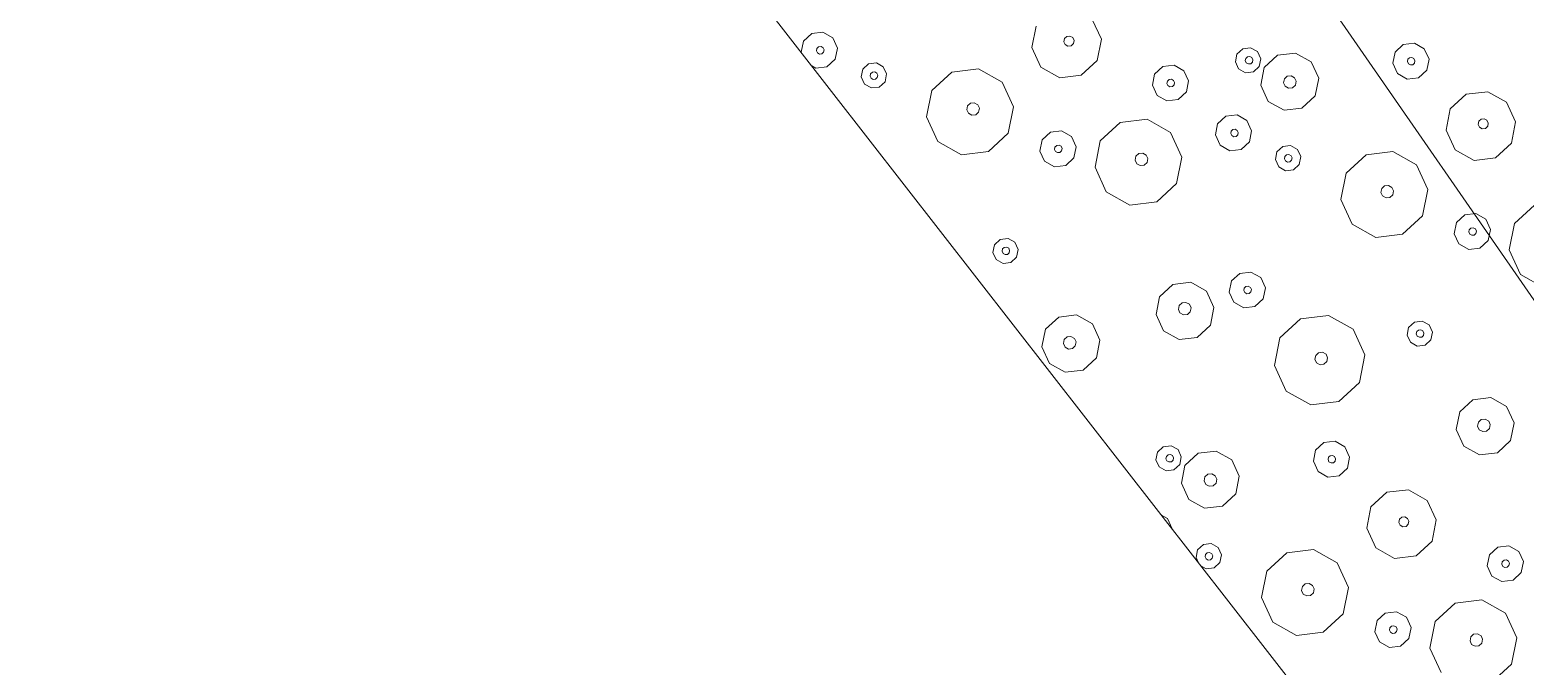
# Model space of a CAD drawing. Header units: metres. Extents: x -2858 to 512, y -1995 to 1252.
# Drawn here: x -563.33 to -556.77, y 399.48 to 402.27 of the extents above; entities that cross this region are included whole.
import ezdxf
from ezdxf.lldxf.tags import DXFTag

# ---------------------------------------------------------------- set-up
doc = ezdxf.new("R2010")
doc.units = ezdxf.units.M
doc.layers.add('Calque commun', color=7, linetype='Continuous')
doc.layers.add('Calque11', color=7, linetype='Continuous')
tags = doc.linetypes.add('HIDDENX2', pattern=[0.75, 0.5, -0.25]).pattern_tags.tags
tags[6:7] = [DXFTag(74, 4), DXFTag(75, 0), DXFTag(340, '0'), DXFTag(46, 1.0), DXFTag(50, 0.0), DXFTag(44, 0.0), DXFTag(45, 0.0)]
tags[4:5] = [DXFTag(74, 4), DXFTag(75, 0), DXFTag(340, '0'), DXFTag(46, 1.0), DXFTag(50, 0.0), DXFTag(44, 0.0), DXFTag(45, 0.0)]

# ---------------------------------------------------------------- blocks, each defined once
blk = doc.blocks.new('geometrebondepartleger')
at = {"layer": 'Calque11', "color": 7, "linetype": 'Continuous', "lineweight": 9}
blk.add_line((150.3457, 147.4392, 79), (130.1803, 35.9078, 79), dxfattribs=at)
blk = doc.blocks.new('pattern')
at = {"layer": 'Calque commun', "color": 54, "linetype": 'Continuous', "lineweight": 9}
for p, q in [((68.1562, 75.0308), (68.2584, 75.0912)), ((68.2584, 75.0912), (68.3765, 75.0799)), ((68.109, 74.922), (68.1562, 75.0308)), ((68.1348, 74.8061), (68.109, 74.922)), ((68.2543, 74.9078), (68.2612, 74.9236)), ((68.258, 74.8909), (68.2543, 74.9078)), ((68.271, 74.8794), (68.258, 74.8909)), ((68.2612, 74.9236), (68.2761, 74.9324)), ((68.2882, 74.8778), (68.271, 74.8794)), ((68.2761, 74.9324), (68.2933, 74.9308)), ((68.3031, 74.8866), (68.2882, 74.8778)), ((68.2933, 74.9308), (68.3063, 74.9193)), ((68.31, 74.9024), (68.3031, 74.8866)), ((68.3063, 74.9193), (68.31, 74.9024)), ((68.4913, 74.8855), (68.4441, 74.7767)), ((67.8681, 74.7844), (67.8877, 74.8298)), ((67.8877, 74.8298), (67.9303, 74.8549)), ((67.9303, 74.8549), (67.9795, 74.8502)), ((67.9795, 74.8502), (68.0166, 74.8175)), ((68.0166, 74.8175), (68.0274, 74.7692)), ((67.8788, 74.7362), (67.8681, 74.7844)), ((67.9303, 74.7793), (67.9344, 74.7888)), ((67.9325, 74.7692), (67.9303, 74.7793)), ((67.9403, 74.7623), (67.9325, 74.7692)), ((67.9344, 74.7888), (67.9433, 74.7941)), ((67.9506, 74.7613), (67.9403, 74.7623)), ((67.9433, 74.7941), (67.9537, 74.7931)), ((67.9596, 74.7666), (67.9506, 74.7613)), ((67.9537, 74.7931), (67.9615, 74.7862)), ((67.9637, 74.7761), (67.9596, 74.7666)), ((67.9615, 74.7862), (67.9637, 74.7761)), ((68.0274, 74.7692), (68.0077, 74.7239)), ((68.2237, 74.7276), (68.1348, 74.8061)), ((68.4441, 74.7767), (68.3419, 74.7163)), ((67.9159, 74.7034), (67.8788, 74.7362)), ((67.9651, 74.6987), (67.9159, 74.7034)), ((68.0077, 74.7239), (67.9651, 74.6987)), ((68.3419, 74.7163), (68.2237, 74.7276)), ((68.4321, 74.6548), (68.4746, 74.6799)), ((68.4746, 74.6799), (68.5239, 74.6753)), ((68.5239, 74.6753), (68.5609, 74.6425)), ((68.4124, 74.6095), (68.4321, 74.6548)), ((68.4231, 74.5612), (68.4124, 74.6095)), ((68.4746, 74.6043), (68.4787, 74.6138)), ((68.4787, 74.6138), (68.4877, 74.6191)), ((68.4877, 74.6191), (68.498, 74.6181)), ((68.498, 74.6181), (68.5058, 74.6113)), ((68.5058, 74.6113), (68.508, 74.6011)), ((68.5609, 74.6425), (68.5717, 74.5943)), ((68.4602, 74.5285), (68.4231, 74.5612)), ((68.4768, 74.5942), (68.4746, 74.6043)), ((68.4846, 74.5873), (68.4768, 74.5942)), ((68.495, 74.5863), (68.4846, 74.5873)), ((68.5039, 74.5916), (68.495, 74.5863)), ((68.508, 74.6011), (68.5039, 74.5916)), ((68.552, 74.5489), (68.5094, 74.5238)), ((68.5717, 74.5943), (68.552, 74.5489)), ((68.5094, 74.5238), (68.4602, 74.5285)), ((67.4615, 74.3932), (67.5296, 74.4334)), ((67.5296, 74.4334), (67.6084, 74.4259)), ((67.6084, 74.4259), (67.6677, 74.3736)), ((67.9694, 74.3357), (68.0071, 74.4228)), ((68.0071, 74.4228), (68.0889, 74.4711)), ((68.0889, 74.4711), (68.1834, 74.4621)), ((68.1834, 74.4621), (68.2545, 74.3993)), ((67.43, 74.3206), (67.4615, 74.3932)), ((67.6677, 74.3736), (67.6849, 74.2963)), ((68.2545, 74.3993), (68.2752, 74.3066)), ((68.4847, 74.3329), (68.5868, 74.3932)), ((68.5868, 74.3932), (68.705, 74.382)), ((68.705, 74.382), (68.7939, 74.3034)), ((67.4472, 74.2434), (67.43, 74.3206)), ((67.5304, 74.3048), (67.5373, 74.3206)), ((67.5342, 74.2879), (67.5304, 74.3048)), ((67.5472, 74.2764), (67.5342, 74.2879)), ((67.5373, 74.3206), (67.5522, 74.3294)), ((67.5522, 74.3294), (67.5695, 74.3278)), ((67.5793, 74.2836), (67.5644, 74.2748)), ((67.5695, 74.3278), (67.5824, 74.3163)), ((67.5862, 74.2995), (67.5793, 74.2836)), ((67.5824, 74.3163), (67.5862, 74.2995)), ((67.6849, 74.2963), (67.6534, 74.2238)), ((67.99, 74.2431), (67.9694, 74.3357)), ((68.0856, 74.3244), (68.0911, 74.3371)), ((68.0886, 74.3108), (68.0856, 74.3244)), ((68.099, 74.3017), (68.0886, 74.3108)), ((68.0911, 74.3371), (68.103, 74.3441)), ((68.1128, 74.3004), (68.099, 74.3017)), ((68.103, 74.3441), (68.1168, 74.3428)), ((68.1247, 74.3074), (68.1128, 74.3004)), ((68.1168, 74.3428), (68.1272, 74.3336)), ((68.1302, 74.3201), (68.1247, 74.3074)), ((68.1272, 74.3336), (68.1302, 74.3201)), ((68.2752, 74.3066), (68.2374, 74.2195)), ((68.4375, 74.224), (68.4847, 74.3329)), ((68.7939, 74.3034), (68.8197, 74.1876)), ((67.5065, 74.191), (67.4472, 74.2434)), ((67.5644, 74.2748), (67.5472, 74.2764)), ((67.6534, 74.2238), (67.5853, 74.1835)), ((68.0612, 74.1802), (67.99, 74.2431)), ((68.2374, 74.2195), (68.1557, 74.1712)), ((68.4632, 74.1082), (68.4375, 74.224)), ((68.5827, 74.2098), (68.5896, 74.2257)), ((68.5896, 74.2257), (68.6045, 74.2345)), ((68.6045, 74.2345), (68.6217, 74.2328)), ((68.6217, 74.2328), (68.6347, 74.2214)), ((68.6347, 74.2214), (68.6385, 74.2045)), ((67.5853, 74.1835), (67.5065, 74.191)), ((68.1557, 74.1712), (68.0612, 74.1802)), ((68.5865, 74.1929), (68.5827, 74.2098)), ((68.5995, 74.1815), (68.5865, 74.1929)), ((68.6167, 74.1798), (68.5995, 74.1815)), ((68.6316, 74.1886), (68.6167, 74.1798)), ((68.6385, 74.2045), (68.6316, 74.1886)), ((68.8197, 74.1876), (68.7725, 74.0787)), ((66.9323, 74.0962), (66.9581, 73.9803)), ((68.5522, 74.0297), (68.4632, 74.1082)), ((68.6703, 74.0184), (68.5522, 74.0297)), ((68.7725, 74.0787), (68.6703, 74.0184)), ((66.9581, 73.9803), (66.9109, 73.8715)), ((68.0353, 73.9102), (68.055, 73.9555)), ((68.055, 73.9555), (68.0976, 73.9807)), ((68.0976, 73.9807), (68.1468, 73.976)), ((68.1468, 73.976), (68.1839, 73.9432)), ((68.0461, 73.8619), (68.0353, 73.9102)), ((68.0975, 73.905), (68.1017, 73.9146)), ((68.0998, 73.8949), (68.0975, 73.905)), ((68.1076, 73.888), (68.0998, 73.8949)), ((68.1017, 73.9146), (68.1106, 73.9198)), ((68.1179, 73.887), (68.1076, 73.888)), ((68.1106, 73.9198), (68.1209, 73.9189)), ((68.1268, 73.8923), (68.1179, 73.887)), ((68.1209, 73.9189), (68.1287, 73.912)), ((68.131, 73.9018), (68.1268, 73.8923)), ((68.1287, 73.912), (68.131, 73.9018)), ((68.1946, 73.895), (68.1749, 73.8496)), ((68.1839, 73.9432), (68.1946, 73.895)), ((66.8087, 73.8111), (66.6906, 73.8224)), ((66.9109, 73.8715), (66.8087, 73.8111)), ((67.3905, 73.8289), (67.4043, 73.8607)), ((67.398, 73.7951), (67.3905, 73.8289)), ((67.4043, 73.8607), (67.4341, 73.8783)), ((67.4283, 73.8261), (67.4324, 73.8356)), ((67.4305, 73.8159), (67.4283, 73.8261)), ((67.4324, 73.8356), (67.4413, 73.8409)), ((67.4341, 73.8783), (67.4685, 73.875)), ((67.4413, 73.8409), (67.4517, 73.8399)), ((67.4517, 73.8399), (67.4595, 73.833)), ((67.4617, 73.8229), (67.4576, 73.8134)), ((67.4595, 73.833), (67.4617, 73.8229)), ((67.4685, 73.875), (67.4945, 73.8521)), ((67.4945, 73.8521), (67.502, 73.8183)), ((68.0832, 73.8292), (68.0461, 73.8619)), ((68.1324, 73.8245), (68.0832, 73.8292)), ((68.1749, 73.8496), (68.1324, 73.8245)), ((68.7493, 73.8219), (68.7791, 73.8395)), ((68.7791, 73.8395), (68.8136, 73.8363)), ((68.8136, 73.8363), (68.8395, 73.8134)), ((66.8989, 73.7496), (66.9415, 73.7747)), ((66.9415, 73.7747), (66.9907, 73.7701)), ((66.9907, 73.7701), (67.0277, 73.7373)), ((67.424, 73.7722), (67.398, 73.7951)), ((67.4584, 73.769), (67.424, 73.7722)), ((67.4383, 73.8091), (67.4305, 73.8159)), ((67.4486, 73.8081), (67.4383, 73.8091)), ((67.4576, 73.8134), (67.4486, 73.8081)), ((67.4882, 73.7866), (67.4584, 73.769)), ((67.502, 73.8183), (67.4882, 73.7866)), ((67.676, 73.7063), (67.7824, 73.7692)), ((67.7824, 73.7692), (67.9055, 73.7575)), ((67.9055, 73.7575), (67.9981, 73.6756)), ((68.7355, 73.7902), (68.7493, 73.8219)), ((68.7431, 73.7564), (68.7355, 73.7902)), ((68.769, 73.7335), (68.7431, 73.7564)), ((68.775, 73.7874), (68.7791, 73.797)), ((68.7773, 73.7773), (68.775, 73.7874)), ((68.785, 73.7704), (68.7773, 73.7773)), ((68.7791, 73.797), (68.7881, 73.8022)), ((68.7954, 73.7694), (68.785, 73.7704)), ((68.7881, 73.8022), (68.7984, 73.8013)), ((68.8043, 73.7747), (68.7954, 73.7694)), ((68.7984, 73.8013), (68.8062, 73.7944)), ((68.8084, 73.7843), (68.8043, 73.7747)), ((68.8062, 73.7944), (68.8084, 73.7843)), ((68.8419, 73.7676), (68.8333, 73.7478)), ((68.8395, 73.8134), (68.8454, 73.787)), ((66.8792, 73.7043), (66.8989, 73.7496)), ((66.89, 73.656), (66.8792, 73.7043)), ((66.9414, 73.6991), (66.9455, 73.7087)), ((66.9437, 73.689), (66.9414, 73.6991)), ((66.9455, 73.7087), (66.9545, 73.7139)), ((66.9545, 73.7139), (66.9648, 73.713)), ((66.9648, 73.713), (66.9726, 73.7061)), ((66.9749, 73.6959), (66.9707, 73.6864)), ((66.9726, 73.7061), (66.9749, 73.6959)), ((67.0277, 73.7373), (67.0385, 73.6891)), ((67.6268, 73.5929), (67.676, 73.7063)), ((68.4406, 73.6509), (68.5087, 73.6911)), ((68.5087, 73.6911), (68.5875, 73.6836)), ((68.8035, 73.7302), (68.769, 73.7335)), ((68.8333, 73.7478), (68.8035, 73.7302)), ((66.927, 73.6233), (66.89, 73.656)), ((66.9514, 73.6821), (66.9437, 73.689)), ((66.9618, 73.6811), (66.9514, 73.6821)), ((66.9707, 73.6864), (66.9618, 73.6811)), ((67.0188, 73.6437), (66.9762, 73.6186)), ((67.0385, 73.6891), (67.0188, 73.6437)), ((67.9981, 73.6756), (68.025, 73.555)), ((68.4091, 73.5783), (68.4406, 73.6509)), ((68.5875, 73.6836), (68.6468, 73.6313)), ((68.6468, 73.6313), (68.664, 73.554)), ((66.4739, 73.5176), (66.5557, 73.5659)), ((66.5557, 73.5659), (66.6502, 73.5569)), ((66.9762, 73.6186), (66.927, 73.6233)), ((67.6537, 73.4723), (67.6268, 73.5929)), ((67.788, 73.5772), (67.7949, 73.5931)), ((67.7918, 73.5603), (67.788, 73.5772)), ((67.8047, 73.5489), (67.7918, 73.5603)), ((67.7949, 73.5931), (67.8098, 73.6019)), ((67.8098, 73.6019), (67.827, 73.6002)), ((67.827, 73.6002), (67.84, 73.5888)), ((67.8438, 73.5719), (67.8369, 73.556)), ((67.84, 73.5888), (67.8438, 73.5719)), ((68.4263, 73.5011), (68.4091, 73.5783)), ((68.5094, 73.5706), (68.5162, 73.5865)), ((68.5131, 73.5537), (68.5094, 73.5706)), ((68.5162, 73.5865), (68.5311, 73.5953)), ((68.5311, 73.5953), (68.5484, 73.5937)), ((68.5484, 73.5937), (68.5613, 73.5822)), ((68.5651, 73.5653), (68.5582, 73.5494)), ((68.5613, 73.5822), (68.5651, 73.5653)), ((68.7887, 73.5399), (68.8083, 73.5853)), ((68.8083, 73.5853), (68.809, 73.5857)), ((66.4362, 73.4305), (66.4739, 73.5176)), ((66.6502, 73.5569), (66.7214, 73.4941)), ((66.7214, 73.4941), (66.742, 73.4014)), ((67.822, 73.5472), (67.8047, 73.5489)), ((67.8369, 73.556), (67.822, 73.5472)), ((68.025, 73.555), (67.9758, 73.4416)), ((68.4856, 73.4487), (68.4263, 73.5011)), ((68.5261, 73.5423), (68.5131, 73.5537)), ((68.5433, 73.5406), (68.5261, 73.5423)), ((68.5582, 73.5494), (68.5433, 73.5406)), ((68.664, 73.554), (68.6325, 73.4815)), ((68.7953, 73.51), (68.7887, 73.5399)), ((66.4568, 73.3379), (66.4362, 73.4305)), ((66.5524, 73.4192), (66.5579, 73.4319)), ((66.5579, 73.4319), (66.5698, 73.4389)), ((66.5698, 73.4389), (66.5836, 73.4376)), ((66.5836, 73.4376), (66.594, 73.4284)), ((66.594, 73.4284), (66.597, 73.4149)), ((66.9515, 73.4277), (67.0537, 73.488)), ((67.0537, 73.488), (67.1718, 73.4768)), ((67.1718, 73.4768), (67.2607, 73.3982)), ((67.7463, 73.3905), (67.6537, 73.4723)), ((67.9758, 73.4416), (67.8694, 73.3787)), ((68.5644, 73.4412), (68.4856, 73.4487)), ((68.6325, 73.4815), (68.5644, 73.4412)), ((66.5554, 73.4056), (66.5524, 73.4192)), ((66.5658, 73.3965), (66.5554, 73.4056)), ((66.5796, 73.3952), (66.5658, 73.3965)), ((66.5915, 73.4022), (66.5796, 73.3952)), ((66.597, 73.4149), (66.5915, 73.4022)), ((66.742, 73.4014), (66.7042, 73.3143)), ((66.9043, 73.3188), (66.9515, 73.4277)), ((67.2607, 73.3982), (67.2865, 73.2824)), ((67.8694, 73.3787), (67.7463, 73.3905)), ((68.5331, 73.3727), (68.5469, 73.4044)), ((68.5407, 73.3389), (68.5331, 73.3727)), ((68.5469, 73.4044), (68.5767, 73.422)), ((68.5688, 73.3723), (68.5729, 73.3818)), ((68.5711, 73.3622), (68.5688, 73.3723)), ((68.5729, 73.3818), (68.5819, 73.3871)), ((68.5767, 73.422), (68.6112, 73.4187)), ((68.5819, 73.3871), (68.5922, 73.3861)), ((68.5922, 73.3861), (68.6, 73.3792)), ((68.6022, 73.3691), (68.5981, 73.3596)), ((68.6, 73.3792), (68.6022, 73.3691)), ((68.6112, 73.4187), (68.6371, 73.3958)), ((68.6371, 73.3958), (68.6446, 73.3621)), ((66.528, 73.275), (66.4568, 73.3379)), ((66.7042, 73.3143), (66.6225, 73.266)), ((66.9301, 73.203), (66.9043, 73.3188)), ((67.0496, 73.3046), (67.0564, 73.3205)), ((67.0533, 73.2877), (67.0496, 73.3046)), ((67.0564, 73.3205), (67.0714, 73.3293)), ((67.0714, 73.3293), (67.0886, 73.3276)), ((67.0886, 73.3276), (67.1015, 73.3162)), ((67.1053, 73.2993), (67.0984, 73.2834)), ((67.1015, 73.3162), (67.1053, 73.2993)), ((68.5666, 73.316), (68.5407, 73.3389)), ((68.6011, 73.3127), (68.5666, 73.316)), ((68.5788, 73.3553), (68.5711, 73.3622)), ((68.5892, 73.3543), (68.5788, 73.3553)), ((68.5981, 73.3596), (68.5892, 73.3543)), ((68.6309, 73.3303), (68.6011, 73.3127)), ((68.6446, 73.3621), (68.6309, 73.3303)), ((66.6225, 73.266), (66.528, 73.275)), ((67.0663, 73.2763), (67.0533, 73.2877)), ((67.0835, 73.2746), (67.0663, 73.2763)), ((67.0984, 73.2834), (67.0835, 73.2746)), ((67.2865, 73.2824), (67.2393, 73.1735)), ((67.019, 73.1245), (66.9301, 73.203)), ((67.2393, 73.1735), (67.1372, 73.1132)), ((67.7287, 73.1394), (67.7484, 73.1848)), ((67.7484, 73.1848), (67.7909, 73.2099)), ((67.7909, 73.2099), (67.8401, 73.2052)), ((67.8401, 73.2052), (67.8772, 73.1725)), ((67.8772, 73.1725), (67.888, 73.1242)), ((67.1372, 73.1132), (67.019, 73.1245)), ((67.7394, 73.0911), (67.7287, 73.1394)), ((67.7909, 73.1343), (67.795, 73.1438)), ((67.7931, 73.1242), (67.7909, 73.1343)), ((67.8009, 73.1173), (67.7931, 73.1242)), ((67.795, 73.1438), (67.804, 73.1491)), ((67.8113, 73.1163), (67.8009, 73.1173)), ((67.804, 73.1491), (67.8143, 73.1481)), ((67.8202, 73.1216), (67.8113, 73.1163)), ((67.8143, 73.1481), (67.8221, 73.1412)), ((67.8243, 73.1311), (67.8202, 73.1216)), ((67.8221, 73.1412), (67.8243, 73.1311)), ((67.888, 73.1242), (67.8683, 73.0789)), ((67.9634, 73.0744), (68.0315, 73.1146)), ((68.0315, 73.1146), (68.1103, 73.1071)), ((68.1103, 73.1071), (68.1696, 73.0548)), ((66.5022, 73.005), (66.5218, 73.0503)), ((66.5218, 73.0503), (66.5644, 73.0755)), ((66.5644, 73.0755), (66.6136, 73.0708)), ((66.6136, 73.0708), (66.6507, 73.038)), ((66.6507, 73.038), (66.6614, 72.9898)), ((67.7765, 73.0584), (67.7394, 73.0911)), ((67.8257, 73.0537), (67.7765, 73.0584)), ((67.8683, 73.0789), (67.8257, 73.0537)), ((67.9319, 73.0018), (67.9634, 73.0744)), ((68.1696, 73.0548), (68.1868, 72.9776)), ((66.5129, 72.9567), (66.5022, 73.005)), ((66.5644, 72.9998), (66.5685, 73.0094)), ((66.5666, 72.9897), (66.5644, 72.9998)), ((66.5744, 72.9828), (66.5666, 72.9897)), ((66.5685, 73.0094), (66.5774, 73.0146)), ((66.5847, 72.9818), (66.5744, 72.9828)), ((66.5774, 73.0146), (66.5878, 73.0137)), ((66.5937, 72.9871), (66.5847, 72.9818)), ((66.5878, 73.0137), (66.5956, 73.0068)), ((66.5978, 72.9967), (66.5937, 72.9871)), ((66.5956, 73.0068), (66.5978, 72.9967)), ((66.6614, 72.9898), (66.6418, 72.9444)), ((67.9491, 72.9246), (67.9319, 73.0018)), ((68.0249, 72.9845), (68.0318, 73.0003)), ((68.0287, 72.9676), (68.0249, 72.9845)), ((68.0318, 73.0003), (68.0467, 73.0091)), ((68.0467, 73.0091), (68.0639, 73.0075)), ((68.0639, 73.0075), (68.0769, 72.996)), ((68.0807, 72.9791), (68.0738, 72.9633)), ((68.0769, 72.996), (68.0807, 72.9791)), ((68.1868, 72.9776), (68.1553, 72.905)), ((66.55, 72.924), (66.5129, 72.9567)), ((66.5992, 72.9193), (66.55, 72.924)), ((66.6418, 72.9444), (66.5992, 72.9193)), ((67.2024, 72.885), (67.2161, 72.9168)), ((67.2161, 72.9168), (67.2459, 72.9343)), ((67.2459, 72.9343), (67.2804, 72.9311)), ((67.2804, 72.9311), (67.3064, 72.9082)), ((67.3064, 72.9082), (67.3139, 72.8744)), ((68.0084, 72.8723), (67.9491, 72.9246)), ((68.0417, 72.9561), (68.0287, 72.9676)), ((68.0589, 72.9545), (68.0417, 72.9561)), ((68.0738, 72.9633), (68.0589, 72.9545)), ((68.1553, 72.905), (68.0872, 72.8648)), ((67.2099, 72.8512), (67.2024, 72.885)), ((67.2358, 72.8283), (67.2099, 72.8512)), ((67.2418, 72.8822), (67.2459, 72.8918)), ((67.2441, 72.8721), (67.2418, 72.8822)), ((67.2519, 72.8652), (67.2441, 72.8721)), ((67.2459, 72.8918), (67.2549, 72.897)), ((67.2622, 72.8643), (67.2519, 72.8652)), ((67.2549, 72.897), (67.2652, 72.8961)), ((67.2711, 72.8695), (67.2622, 72.8643)), ((67.2652, 72.8961), (67.273, 72.8892)), ((67.3001, 72.8426), (67.2703, 72.825)), ((67.2753, 72.8791), (67.2711, 72.8695)), ((67.273, 72.8892), (67.2753, 72.8791)), ((67.3139, 72.8744), (67.3001, 72.8426)), ((68.0872, 72.8648), (68.0084, 72.8723)), ((66.9074, 72.7457), (66.9755, 72.7859)), ((66.9755, 72.7859), (67.0543, 72.7784)), ((67.0543, 72.7784), (67.1136, 72.7261)), ((67.2703, 72.825), (67.2358, 72.8283)), ((68.3725, 72.7243), (68.404, 72.7968)), ((68.404, 72.7968), (68.4721, 72.8371)), ((68.4721, 72.8371), (68.5509, 72.8296)), ((68.5509, 72.8296), (68.6102, 72.7772)), ((68.6102, 72.7772), (68.6274, 72.7)), ((66.8759, 72.6731), (66.9074, 72.7457)), ((67.1136, 72.7261), (67.1308, 72.6488)), ((68.3897, 72.647), (68.3725, 72.7243)), ((68.4729, 72.7084), (68.4798, 72.7243)), ((68.4767, 72.6915), (68.4729, 72.7084)), ((68.4798, 72.7243), (68.4947, 72.7331)), ((68.4947, 72.7331), (68.512, 72.7314)), ((68.512, 72.7314), (68.5249, 72.72)), ((68.5249, 72.72), (68.5287, 72.7031)), ((66.8932, 72.5959), (66.8759, 72.6731)), ((66.9762, 72.6654), (66.9831, 72.6813)), ((66.9799, 72.6486), (66.9762, 72.6654)), ((66.9929, 72.6371), (66.9799, 72.6486)), ((66.9831, 72.6813), (66.998, 72.6901)), ((66.998, 72.6901), (67.0152, 72.6885)), ((67.025, 72.6443), (67.0101, 72.6355)), ((67.0152, 72.6885), (67.0282, 72.677)), ((67.0319, 72.6601), (67.025, 72.6443)), ((67.0282, 72.677), (67.0319, 72.6601)), ((67.1308, 72.6488), (67.0993, 72.5763)), ((67.2555, 72.6347), (67.2751, 72.6801)), ((67.2751, 72.6801), (67.3177, 72.7052)), ((67.3164, 72.6325), (67.3205, 72.642)), ((67.3177, 72.7052), (67.3669, 72.7005)), ((67.3205, 72.642), (67.3294, 72.6473)), ((67.3294, 72.6473), (67.3398, 72.6463)), ((67.3398, 72.6463), (67.3476, 72.6395)), ((67.3669, 72.7005), (67.404, 72.6678)), ((67.404, 72.6678), (67.4148, 72.6195)), ((68.449, 72.5947), (68.3897, 72.647)), ((68.4897, 72.6801), (68.4767, 72.6915)), ((68.5069, 72.6784), (68.4897, 72.6801)), ((68.5218, 72.6872), (68.5069, 72.6784)), ((68.5287, 72.7031), (68.5218, 72.6872)), ((68.6274, 72.7), (68.5959, 72.6274)), ((66.9525, 72.5436), (66.8932, 72.5959)), ((67.0101, 72.6355), (66.9929, 72.6371)), ((67.0993, 72.5763), (67.0312, 72.536)), ((67.2662, 72.5864), (67.2555, 72.6347)), ((67.3033, 72.5537), (67.2662, 72.5864)), ((67.3186, 72.6224), (67.3164, 72.6325)), ((67.3264, 72.6155), (67.3186, 72.6224)), ((67.3368, 72.6145), (67.3264, 72.6155)), ((67.3457, 72.6198), (67.3368, 72.6145)), ((67.3498, 72.6293), (67.3457, 72.6198)), ((67.3476, 72.6395), (67.3498, 72.6293)), ((67.4148, 72.6195), (67.3951, 72.5742)), ((67.5655, 72.5293), (67.6677, 72.5896)), ((67.6677, 72.5896), (67.7858, 72.5784)), ((67.7858, 72.5784), (67.8748, 72.4998)), ((68.5278, 72.5872), (68.449, 72.5947)), ((68.5959, 72.6274), (68.5278, 72.5872)), ((67.0312, 72.536), (66.9525, 72.5436)), ((67.0137, 72.4992), (67.0435, 72.5168)), ((67.0435, 72.5168), (67.078, 72.5135)), ((67.078, 72.5135), (67.104, 72.4906)), ((67.3525, 72.549), (67.3033, 72.5537)), ((67.3951, 72.5742), (67.3525, 72.549)), ((67.5183, 72.4204), (67.5655, 72.5293)), ((67, 72.4675), (67.0137, 72.4992)), ((67.0075, 72.4337), (67, 72.4675)), ((67.0356, 72.4671), (67.0398, 72.4766)), ((67.0379, 72.457), (67.0356, 72.4671)), ((67.0457, 72.4501), (67.0379, 72.457)), ((67.0398, 72.4766), (67.0487, 72.4819)), ((67.056, 72.4491), (67.0457, 72.4501)), ((67.0487, 72.4819), (67.059, 72.4809)), ((67.0649, 72.4544), (67.056, 72.4491)), ((67.059, 72.4809), (67.0668, 72.4741)), ((67.0691, 72.4639), (67.0649, 72.4544)), ((67.0668, 72.4741), (67.0691, 72.4639)), ((67.1115, 72.4569), (67.0977, 72.4251)), ((67.104, 72.4906), (67.1115, 72.4569)), ((67.8748, 72.4998), (67.9006, 72.384)), ((67.0334, 72.4108), (67.0075, 72.4337)), ((67.0679, 72.4075), (67.0334, 72.4108)), ((67.0977, 72.4251), (67.0679, 72.4075)), ((67.5441, 72.3046), (67.5183, 72.4204)), ((67.6636, 72.4062), (67.6705, 72.4221)), ((67.6674, 72.3893), (67.6636, 72.4062)), ((67.6803, 72.3779), (67.6674, 72.3893)), ((67.6705, 72.4221), (67.6854, 72.4309)), ((67.6854, 72.4309), (67.7026, 72.4292)), ((67.7125, 72.385), (67.6976, 72.3762)), ((67.7026, 72.4292), (67.7156, 72.4178)), ((67.7194, 72.4009), (67.7125, 72.385)), ((67.7156, 72.4178), (67.7194, 72.4009)), ((67.9006, 72.384), (67.8534, 72.2751)), ((67.2774, 72.2829), (67.2971, 72.3282)), ((67.2971, 72.3282), (67.3396, 72.3534)), ((67.3396, 72.3534), (67.3889, 72.3487)), ((67.3889, 72.3487), (67.4259, 72.3159)), ((67.4259, 72.3159), (67.4367, 72.2677)), ((67.6976, 72.3762), (67.6803, 72.3779)), ((67.2881, 72.2346), (67.2774, 72.2829)), ((67.3396, 72.2777), (67.3437, 72.2873)), ((67.3419, 72.2676), (67.3396, 72.2777)), ((67.3496, 72.2607), (67.3419, 72.2676)), ((67.3437, 72.2873), (67.3527, 72.2925)), ((67.36, 72.2598), (67.3496, 72.2607)), ((67.3527, 72.2925), (67.363, 72.2916)), ((67.3689, 72.265), (67.36, 72.2598)), ((67.363, 72.2916), (67.3708, 72.2847)), ((67.373, 72.2746), (67.3689, 72.265)), ((67.3708, 72.2847), (67.373, 72.2746)), ((67.4367, 72.2677), (67.417, 72.2223)), ((67.6331, 72.226), (67.5441, 72.3046)), ((67.8534, 72.2751), (67.7512, 72.2148)), ((68.333, 72.2326), (68.3468, 72.2643)), ((68.3468, 72.2643), (68.3766, 72.2819)), ((68.3766, 72.2819), (68.411, 72.2786)), ((68.411, 72.2786), (68.437, 72.2557)), ((68.437, 72.2557), (68.4445, 72.2219)), ((67.3252, 72.2019), (67.2881, 72.2346)), ((67.3744, 72.1972), (67.3252, 72.2019)), ((67.417, 72.2223), (67.3744, 72.1972)), ((67.7512, 72.2148), (67.6331, 72.226)), ((68.3405, 72.1988), (68.333, 72.2326)), ((68.3665, 72.1759), (68.3405, 72.1988)), ((68.3708, 72.2297), (68.3749, 72.2392)), ((68.373, 72.2196), (68.3708, 72.2297)), ((68.3808, 72.2127), (68.373, 72.2196)), ((68.3749, 72.2392), (68.3838, 72.2445)), ((68.3911, 72.2117), (68.3808, 72.2127)), ((68.3838, 72.2445), (68.3942, 72.2435)), ((68.4001, 72.217), (68.3911, 72.2117)), ((68.3942, 72.2435), (68.402, 72.2367)), ((68.4042, 72.2265), (68.4001, 72.217)), ((68.4307, 72.1902), (68.4009, 72.1726)), ((68.402, 72.2367), (68.4042, 72.2265)), ((68.4445, 72.2219), (68.4307, 72.1902)), ((67.8217, 72.1079), (67.8414, 72.1533)), ((67.8414, 72.1533), (67.884, 72.1784)), ((67.884, 72.1784), (67.9332, 72.1737)), ((67.888, 72.1123), (67.897, 72.1176)), ((67.897, 72.1176), (67.9073, 72.1166)), ((67.9073, 72.1166), (67.9151, 72.1097)), ((67.9332, 72.1737), (67.9702, 72.141)), ((67.9702, 72.141), (67.981, 72.0927)), ((68.4009, 72.1726), (68.3665, 72.1759)), ((67.8325, 72.0596), (67.8217, 72.1079)), ((67.8695, 72.0269), (67.8325, 72.0596)), ((67.8839, 72.1028), (67.888, 72.1123)), ((67.8862, 72.0926), (67.8839, 72.1028)), ((67.894, 72.0858), (67.8862, 72.0926)), ((67.9043, 72.0848), (67.894, 72.0858)), ((67.9132, 72.0901), (67.9043, 72.0848)), ((67.9174, 72.0996), (67.9132, 72.0901)), ((67.9151, 72.1097), (67.9174, 72.0996)), ((67.981, 72.0927), (67.9613, 72.0474)), ((67.9187, 72.0222), (67.8695, 72.0269)), ((67.9613, 72.0474), (67.9187, 72.0222)), ((67.3787, 71.8342), (67.4165, 71.9213)), ((67.4165, 71.9213), (67.4982, 71.9695)), ((67.4982, 71.9695), (67.5927, 71.9605)), ((67.5927, 71.9605), (67.6639, 71.8977)), ((67.6639, 71.8977), (67.6845, 71.805)), ((67.894, 71.8313), (67.9962, 71.8917)), ((67.9962, 71.8917), (68.1143, 71.8804)), ((68.1143, 71.8804), (68.2032, 71.8019)), ((67.4949, 71.8228), (67.5004, 71.8355)), ((67.4979, 71.8093), (67.4949, 71.8228)), ((67.5083, 71.8001), (67.4979, 71.8093)), ((67.5004, 71.8355), (67.5123, 71.8425)), ((67.5221, 71.7988), (67.5083, 71.8001)), ((67.5123, 71.8425), (67.5261, 71.8412)), ((67.534, 71.8059), (67.5221, 71.7988)), ((67.5261, 71.8412), (67.5365, 71.8321)), ((67.5395, 71.8186), (67.534, 71.8059)), ((67.5365, 71.8321), (67.5395, 71.8186)), ((67.6845, 71.805), (67.6467, 71.7179)), ((67.8468, 71.7225), (67.894, 71.8313)), ((68.2032, 71.8019), (68.229, 71.6861)), ((67.8726, 71.6066), (67.8468, 71.7225)), ((67.9921, 71.7083), (67.9989, 71.7241)), ((67.9989, 71.7241), (68.0138, 71.7329)), ((68.0138, 71.7329), (68.0311, 71.7313)), ((68.0311, 71.7313), (68.044, 71.7198)), ((67.6467, 71.7179), (67.565, 71.6697)), ((67.9958, 71.6914), (67.9921, 71.7083)), ((68.0088, 71.6799), (67.9958, 71.6914)), ((68.026, 71.6783), (68.0088, 71.6799)), ((68.0409, 71.6871), (68.026, 71.6783)), ((68.0478, 71.7029), (68.0409, 71.6871)), ((68.044, 71.7198), (68.0478, 71.7029)), ((68.229, 71.6861), (68.1818, 71.5772)), ((67.9615, 71.5281), (67.8726, 71.6066)), ((68.0797, 71.5168), (67.9615, 71.5281)), ((68.1818, 71.5772), (68.0797, 71.5168)), ((68.1586, 71.3204), (68.1884, 71.338)), ((68.1884, 71.338), (68.2229, 71.3347)), ((68.2229, 71.3347), (68.2488, 71.3118)), ((68.1449, 71.2886), (68.1586, 71.3204)), ((68.1524, 71.2549), (68.1449, 71.2886)), ((68.1843, 71.2859), (68.1884, 71.2954)), ((68.1866, 71.2758), (68.1843, 71.2859)), ((68.1944, 71.2689), (68.1866, 71.2758)), ((68.1884, 71.2954), (68.1974, 71.3007)), ((68.2047, 71.2679), (68.1944, 71.2689)), ((68.1974, 71.3007), (68.2077, 71.2997)), ((68.2136, 71.2732), (68.2047, 71.2679)), ((68.2077, 71.2997), (68.2155, 71.2928)), ((68.2178, 71.2827), (68.2136, 71.2732)), ((68.2155, 71.2928), (68.2178, 71.2827)), ((68.2564, 71.278), (68.2426, 71.2463)), ((68.2488, 71.3118), (68.2564, 71.278)), ((68.1783, 71.232), (68.1524, 71.2549)), ((68.2128, 71.2287), (68.1783, 71.232)), ((68.2426, 71.2463), (68.2128, 71.2287)), ((68.198, 71.0384), (68.2176, 71.0837)), ((68.2176, 71.0837), (68.2602, 71.1088)), ((68.2602, 71.1088), (68.3094, 71.1042)), ((68.3094, 71.1042), (68.3465, 71.0714)), ((68.3465, 71.0714), (68.3509, 71.0519)), ((68.2087, 70.9901), (68.198, 71.0384)), ((68.2589, 71.0362), (68.263, 71.0457)), ((68.2611, 71.026), (68.2589, 71.0362)), ((68.2689, 71.0191), (68.2611, 71.026)), ((68.263, 71.0457), (68.2719, 71.051)), ((68.2793, 71.0182), (68.2689, 71.0191)), ((68.2719, 71.051), (68.2823, 71.05)), ((68.2882, 71.0234), (68.2793, 71.0182)), ((68.2823, 71.05), (68.2901, 71.0431)), ((68.2923, 71.033), (68.2882, 71.0234)), ((68.2901, 71.0431), (68.2923, 71.033)), ((68.2458, 70.9574), (68.2087, 70.9901)), ((68.295, 70.9527), (68.2458, 70.9574)), ((68.3374, 70.9777), (68.295, 70.9527))]:
    blk.add_line(p, q, dxfattribs=at)
at = {"layer": 'Calque commun', "color": 7, "linetype": 'Continuous', "lineweight": 9}
mesh = blk.add_polyface(dxfattribs=at)
corners = [(70.8497, 113.5412), (53.8349, 19.1692), (74.7282, 106.3237), (76.0435, 113.5984), (74.769, 106.1763), (58.8077, 18.2701), (114.1703, 105.207), (114.1703, 98.5387)]
mesh.append_faces([[corners[k] for k in face] for face in [(3, 4, 6)]], dxfattribs={"vtx0": -1, "vtx1": -1, "color": 7})
mesh.append_faces([[corners[k] for k in face] for face in [(3, 2, 4)]], dxfattribs={"vtx0": -1, "vtx2": -1, "color": 7})
mesh.append_faces([[corners[k] for k in face] for face in [(5, 2, 1)]], dxfattribs={"vtx1": -1, "color": 7})
mesh.append_faces([[corners[k] for k in face] for face in [(0, 1, 2), (3, 0, 2)]], dxfattribs={"vtx1": -1, "vtx2": -1, "color": 7})
mesh.append_faces([[corners[k] for k in face] for face in [(4, 7, 6)]], dxfattribs={"vtx2": -1, "color": 7})

msp = doc.modelspace()

# ---------------------------------------------------------------- linework, layer by layer
at = {"layer": 'Calque commun', "color": 3, "linetype": 'HIDDENX2', "lineweight": 18, "extrusion": (0, 0, -1)}
msp.add_arc((494.5277, 544.1418), 162.6468, 258.823451, 321.396966, dxfattribs=at)
msp.add_arc((494.5277, 544.1418), 162.6468, 258.823451, 321.396966, dxfattribs=at)
msp.add_arc((494.5277, 544.1418), 162.6468, 258.823451, 321.396966, dxfattribs=at)

# ---------------------------------------------------------------- block references
at = {"layer": 'Calque commun', "color": 0, "linetype": 'ByBlock', "lineweight": -2, "rotation": 228.1617603435354}
for name, p in [('geometrebondepartleger', (-528.8356, 560.3039)), ('pattern', (-567.2453, 500.4263))]:
    msp.add_blockref(name, p, dxfattribs=at)

doc.saveas('drawing.dxf')
